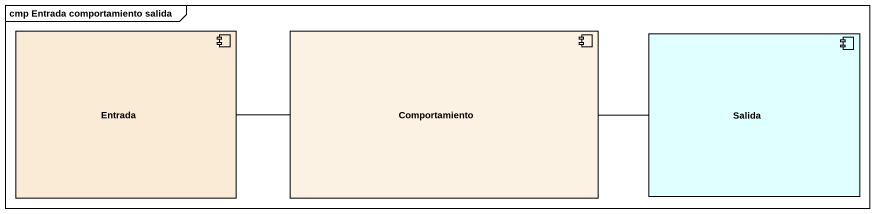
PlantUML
@startuml
mainframe cmp Entrada comportamiento salida
component Entrada #FAEBD7
component Comportamiento
component Salida #E0FFFF
Entrada -right- Comportamiento
Comportamiento -right- Salida
@enduml
